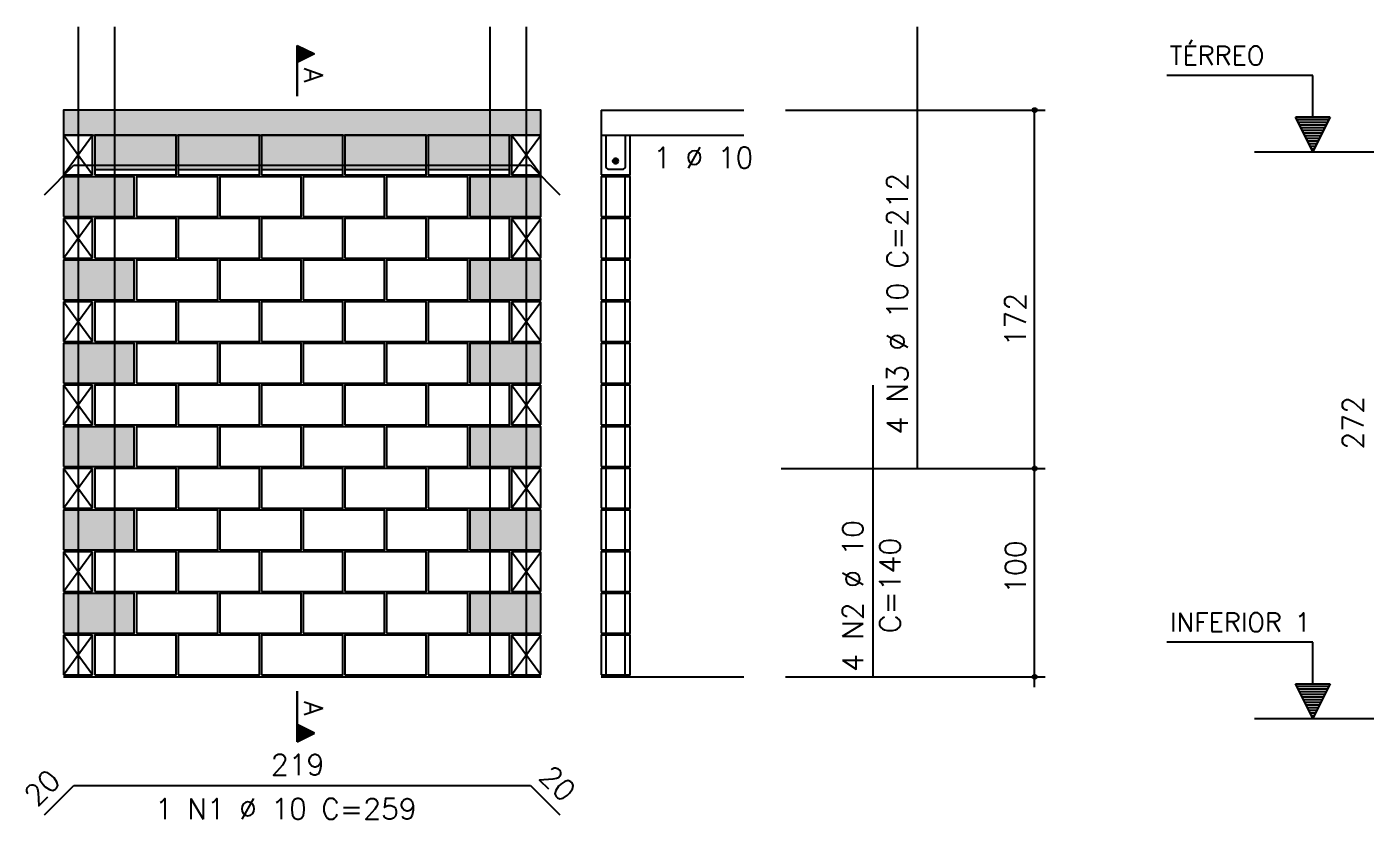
# Model space of a CAD drawing. Extents: x -1.9 to 86, y -1.6 to 60.9.
# Drawn here: x 6.2 to 19.04, y 12.43 to 20.04 of the extents above; entities that cross this region are included whole.
import ezdxf

# ---------------------------------------------------------------- set-up
doc = ezdxf.new("R2010")
doc.units = 0
doc.header["$MEASUREMENT"] = 0
for name, color, linetype in [('PENA_01', 1, 'CONTINUOUS'), ('PENA_02', 2, 'CONTINUOUS'), ('PENA_03', 3, 'CONTINUOUS'), ('PENA_05', 5, 'CONTINUOUS'), ('PENA_09', 254, 'CONTINUOUS'), ('PENA_11', 252, 'CONTINUOUS'), ('PENA_21', 100, 'CONTINUOUS')]:
    doc.layers.add(name, color=color, linetype=linetype)
doc.styles.get("Standard").update_dxf_attribs({"font": 'ROMANS.SHX'})

msp = doc.modelspace()

# ---------------------------------------------------------------- linework, layer by layer
at = {"layer": 'PENA_01', "linetype": 'Continuous'}
for p, q in [((17.979805, 18.83988), (20.110668, 18.83988)), ((6.851643, 18.669668), (7.631643, 18.669668)), ((7.651643, 18.669668), (8.431643, 18.669668)), ((8.451643, 18.669668), (9.231643, 18.669668)), ((9.251643, 18.669668), (10.031643, 18.669668)), ((10.051643, 18.669668), (10.831643, 18.669668)), ((17.979805, 13.39988), (20.110668, 13.39988))]:
    msp.add_line(p, q, dxfattribs=at)
at = {"layer": 'PENA_02', "linetype": 'Continuous'}
for p, q in [((6.831643, 18.999668), (6.551643, 18.999668)), ((6.551643, 18.999668), (6.551643, 18.619668)), ((6.831643, 18.619668), (6.831643, 18.999668)), ((11.131643, 18.999668), (10.851643, 18.999668)), ((10.851643, 18.999668), (10.851643, 18.619668)), ((11.131643, 18.619668), (11.131643, 18.999668)), ((6.551643, 18.619668), (6.831643, 18.619668)), ((10.851643, 18.619668), (11.131643, 18.619668)), ((6.831643, 18.199668), (6.551643, 18.199668)), ((6.551643, 18.199668), (6.551643, 17.819668)), ((6.831643, 17.819668), (6.831643, 18.199668)), ((11.131643, 18.199668), (10.851643, 18.199668)), ((10.851643, 18.199668), (10.851643, 17.819668)), ((11.131643, 17.819668), (11.131643, 18.199668)), ((6.551643, 17.819668), (6.831643, 17.819668)), ((10.851643, 17.819668), (11.131643, 17.819668)), ((6.831643, 17.399668), (6.551643, 17.399668)), ((6.551643, 17.399668), (6.551643, 17.019668)), ((6.831643, 17.019668), (6.831643, 17.399668)), ((11.131643, 17.399668), (10.851643, 17.399668)), ((10.851643, 17.399668), (10.851643, 17.019668)), ((11.131643, 17.019668), (11.131643, 17.399668)), ((6.551643, 17.019668), (6.831643, 17.019668)), ((10.851643, 17.019668), (11.131643, 17.019668)), ((6.831643, 16.599668), (6.551643, 16.599668)), ((6.551643, 16.599668), (6.551643, 16.219668)), ((6.831643, 16.219668), (6.831643, 16.599668)), ((11.131643, 16.599668), (10.851643, 16.599668)), ((10.851643, 16.599668), (10.851643, 16.219668)), ((11.131643, 16.219668), (11.131643, 16.599668)), ((6.551643, 16.219668), (6.831643, 16.219668)), ((10.851643, 16.219668), (11.131643, 16.219668)), ((6.831643, 15.799668), (6.551643, 15.799668)), ((6.551643, 15.799668), (6.551643, 15.419668)), ((6.831643, 15.419668), (6.831643, 15.799668)), ((11.131643, 15.799668), (10.851643, 15.799668)), ((10.851643, 15.799668), (10.851643, 15.419668)), ((11.131643, 15.419668), (11.131643, 15.799668)), ((6.551643, 15.419668), (6.831643, 15.419668)), ((10.851643, 15.419668), (11.131643, 15.419668)), ((6.831643, 14.999668), (6.551643, 14.999668)), ((6.551643, 14.999668), (6.551643, 14.619668)), ((6.831643, 14.619668), (6.831643, 14.999668)), ((11.131643, 14.999668), (10.851643, 14.999668)), ((10.851643, 14.999668), (10.851643, 14.619668)), ((11.131643, 14.619668), (11.131643, 14.999668)), ((6.551643, 14.619668), (6.831643, 14.619668)), ((10.851643, 14.619668), (11.131643, 14.619668)), ((6.831643, 14.199668), (6.551643, 14.199668)), ((6.551643, 14.199668), (6.551643, 13.819668)), ((6.831643, 13.819668), (6.831643, 14.199668)), ((11.131643, 14.199668), (10.851643, 14.199668)), ((10.851643, 14.199668), (10.851643, 13.819668)), ((11.131643, 13.819668), (11.131643, 14.199668)), ((6.551643, 13.819668), (6.831643, 13.819668)), ((6.551643, 13.799668), (11.131643, 13.799668)), ((10.851643, 13.819668), (11.131643, 13.819668))]:
    msp.add_line(p, q, dxfattribs=at)
for points in [[(6.551643, 18.999668), (11.131643, 18.999668), (11.131643, 19.239668), (6.551643, 19.239668), (6.551643, 18.999668)], [(6.851643, 18.619668), (7.631643, 18.619668), (7.631643, 18.999668), (6.851643, 18.999668), (6.851643, 18.619668)], [(7.651643, 18.619668), (8.431643, 18.619668), (8.431643, 18.999668), (7.651643, 18.999668), (7.651643, 18.619668)], [(8.451643, 18.619668), (9.231643, 18.619668), (9.231643, 18.999668), (8.451643, 18.999668), (8.451643, 18.619668)], [(9.251643, 18.619668), (10.031643, 18.619668), (10.031643, 18.999668), (9.251643, 18.999668), (9.251643, 18.619668)], [(10.051643, 18.619668), (10.831643, 18.619668), (10.831643, 18.999668), (10.051643, 18.999668), (10.051643, 18.619668)], [(6.551643, 18.219668), (7.231643, 18.219668), (7.231643, 18.599668), (6.551643, 18.599668), (6.551643, 18.219668)], [(7.251643, 18.219668), (8.031643, 18.219668), (8.031643, 18.599668), (7.251643, 18.599668), (7.251643, 18.219668)], [(8.051643, 18.219668), (8.831643, 18.219668), (8.831643, 18.599668), (8.051643, 18.599668), (8.051643, 18.219668)], [(8.851643, 18.219668), (9.631643, 18.219668), (9.631643, 18.599668), (8.851643, 18.599668), (8.851643, 18.219668)], [(9.651643, 18.219668), (10.431643, 18.219668), (10.431643, 18.599668), (9.651643, 18.599668), (9.651643, 18.219668)], [(10.451643, 18.219668), (11.131643, 18.219668), (11.131643, 18.599668), (10.451643, 18.599668), (10.451643, 18.219668)], [(6.851643, 17.819668), (7.631643, 17.819668), (7.631643, 18.199668), (6.851643, 18.199668), (6.851643, 17.819668)], [(7.651643, 17.819668), (8.431643, 17.819668), (8.431643, 18.199668), (7.651643, 18.199668), (7.651643, 17.819668)], [(8.451643, 17.819668), (9.231643, 17.819668), (9.231643, 18.199668), (8.451643, 18.199668), (8.451643, 17.819668)], [(9.251643, 17.819668), (10.031643, 17.819668), (10.031643, 18.199668), (9.251643, 18.199668), (9.251643, 17.819668)], [(10.051643, 17.819668), (10.831643, 17.819668), (10.831643, 18.199668), (10.051643, 18.199668), (10.051643, 17.819668)], [(6.551643, 17.419668), (7.231643, 17.419668), (7.231643, 17.799668), (6.551643, 17.799668), (6.551643, 17.419668)], [(7.251643, 17.419668), (8.031643, 17.419668), (8.031643, 17.799668), (7.251643, 17.799668), (7.251643, 17.419668)], [(8.051643, 17.419668), (8.831643, 17.419668), (8.831643, 17.799668), (8.051643, 17.799668), (8.051643, 17.419668)], [(8.851643, 17.419668), (9.631643, 17.419668), (9.631643, 17.799668), (8.851643, 17.799668), (8.851643, 17.419668)], [(9.651643, 17.419668), (10.431643, 17.419668), (10.431643, 17.799668), (9.651643, 17.799668), (9.651643, 17.419668)], [(10.451643, 17.419668), (11.131643, 17.419668), (11.131643, 17.799668), (10.451643, 17.799668), (10.451643, 17.419668)], [(6.851643, 17.019668), (7.631643, 17.019668), (7.631643, 17.399668), (6.851643, 17.399668), (6.851643, 17.019668)], [(7.651643, 17.019668), (8.431643, 17.019668), (8.431643, 17.399668), (7.651643, 17.399668), (7.651643, 17.019668)], [(8.451643, 17.019668), (9.231643, 17.019668), (9.231643, 17.399668), (8.451643, 17.399668), (8.451643, 17.019668)], [(9.251643, 17.019668), (10.031643, 17.019668), (10.031643, 17.399668), (9.251643, 17.399668), (9.251643, 17.019668)], [(10.051643, 17.019668), (10.831643, 17.019668), (10.831643, 17.399668), (10.051643, 17.399668), (10.051643, 17.019668)], [(6.551643, 16.619668), (7.231643, 16.619668), (7.231643, 16.999668), (6.551643, 16.999668), (6.551643, 16.619668)], [(7.251643, 16.619668), (8.031643, 16.619668), (8.031643, 16.999668), (7.251643, 16.999668), (7.251643, 16.619668)], [(8.051643, 16.619668), (8.831643, 16.619668), (8.831643, 16.999668), (8.051643, 16.999668), (8.051643, 16.619668)], [(8.851643, 16.619668), (9.631643, 16.619668), (9.631643, 16.999668), (8.851643, 16.999668), (8.851643, 16.619668)], [(9.651643, 16.619668), (10.431643, 16.619668), (10.431643, 16.999668), (9.651643, 16.999668), (9.651643, 16.619668)], [(10.451643, 16.619668), (11.131643, 16.619668), (11.131643, 16.999668), (10.451643, 16.999668), (10.451643, 16.619668)], [(6.851643, 16.219668), (7.631643, 16.219668), (7.631643, 16.599668), (6.851643, 16.599668), (6.851643, 16.219668)], [(7.651643, 16.219668), (8.431643, 16.219668), (8.431643, 16.599668), (7.651643, 16.599668), (7.651643, 16.219668)], [(8.451643, 16.219668), (9.231643, 16.219668), (9.231643, 16.599668), (8.451643, 16.599668), (8.451643, 16.219668)], [(9.251643, 16.219668), (10.031643, 16.219668), (10.031643, 16.599668), (9.251643, 16.599668), (9.251643, 16.219668)], [(10.051643, 16.219668), (10.831643, 16.219668), (10.831643, 16.599668), (10.051643, 16.599668), (10.051643, 16.219668)], [(6.551643, 15.819668), (7.231643, 15.819668), (7.231643, 16.199668), (6.551643, 16.199668), (6.551643, 15.819668)], [(7.251643, 15.819668), (8.031643, 15.819668), (8.031643, 16.199668), (7.251643, 16.199668), (7.251643, 15.819668)], [(8.051643, 15.819668), (8.831643, 15.819668), (8.831643, 16.199668), (8.051643, 16.199668), (8.051643, 15.819668)], [(8.851643, 15.819668), (9.631643, 15.819668), (9.631643, 16.199668), (8.851643, 16.199668), (8.851643, 15.819668)], [(9.651643, 15.819668), (10.431643, 15.819668), (10.431643, 16.199668), (9.651643, 16.199668), (9.651643, 15.819668)], [(10.451643, 15.819668), (11.131643, 15.819668), (11.131643, 16.199668), (10.451643, 16.199668), (10.451643, 15.819668)], [(6.851643, 15.419668), (7.631643, 15.419668), (7.631643, 15.799668), (6.851643, 15.799668), (6.851643, 15.419668)], [(7.651643, 15.419668), (8.431643, 15.419668), (8.431643, 15.799668), (7.651643, 15.799668), (7.651643, 15.419668)], [(8.451643, 15.419668), (9.231643, 15.419668), (9.231643, 15.799668), (8.451643, 15.799668), (8.451643, 15.419668)], [(9.251643, 15.419668), (10.031643, 15.419668), (10.031643, 15.799668), (9.251643, 15.799668), (9.251643, 15.419668)], [(10.051643, 15.419668), (10.831643, 15.419668), (10.831643, 15.799668), (10.051643, 15.799668), (10.051643, 15.419668)], [(6.551643, 15.019668), (7.231643, 15.019668), (7.231643, 15.399668), (6.551643, 15.399668), (6.551643, 15.019668)], [(7.251643, 15.019668), (8.031643, 15.019668), (8.031643, 15.399668), (7.251643, 15.399668), (7.251643, 15.019668)], [(8.051643, 15.019668), (8.831643, 15.019668), (8.831643, 15.399668), (8.051643, 15.399668), (8.051643, 15.019668)], [(8.851643, 15.019668), (9.631643, 15.019668), (9.631643, 15.399668), (8.851643, 15.399668), (8.851643, 15.019668)], [(9.651643, 15.019668), (10.431643, 15.019668), (10.431643, 15.399668), (9.651643, 15.399668), (9.651643, 15.019668)], [(10.451643, 15.019668), (11.131643, 15.019668), (11.131643, 15.399668), (10.451643, 15.399668), (10.451643, 15.019668)], [(6.851643, 14.619668), (7.631643, 14.619668), (7.631643, 14.999668), (6.851643, 14.999668), (6.851643, 14.619668)], [(7.651643, 14.619668), (8.431643, 14.619668), (8.431643, 14.999668), (7.651643, 14.999668), (7.651643, 14.619668)], [(8.451643, 14.619668), (9.231643, 14.619668), (9.231643, 14.999668), (8.451643, 14.999668), (8.451643, 14.619668)], [(9.251643, 14.619668), (10.031643, 14.619668), (10.031643, 14.999668), (9.251643, 14.999668), (9.251643, 14.619668)], [(10.051643, 14.619668), (10.831643, 14.619668), (10.831643, 14.999668), (10.051643, 14.999668), (10.051643, 14.619668)], [(6.551643, 14.219668), (7.231643, 14.219668), (7.231643, 14.599668), (6.551643, 14.599668), (6.551643, 14.219668)], [(7.251643, 14.219668), (8.031643, 14.219668), (8.031643, 14.599668), (7.251643, 14.599668), (7.251643, 14.219668)], [(8.051643, 14.219668), (8.831643, 14.219668), (8.831643, 14.599668), (8.051643, 14.599668), (8.051643, 14.219668)], [(8.851643, 14.219668), (9.631643, 14.219668), (9.631643, 14.599668), (8.851643, 14.599668), (8.851643, 14.219668)], [(9.651643, 14.219668), (10.431643, 14.219668), (10.431643, 14.599668), (9.651643, 14.599668), (9.651643, 14.219668)], [(10.451643, 14.219668), (11.131643, 14.219668), (11.131643, 14.599668), (10.451643, 14.599668), (10.451643, 14.219668)], [(6.851643, 13.819668), (7.631643, 13.819668), (7.631643, 14.199668), (6.851643, 14.199668), (6.851643, 13.819668)], [(7.651643, 13.819668), (8.431643, 13.819668), (8.431643, 14.199668), (7.651643, 14.199668), (7.651643, 13.819668)], [(8.451643, 13.819668), (9.231643, 13.819668), (9.231643, 14.199668), (8.451643, 14.199668), (8.451643, 13.819668)], [(9.251643, 13.819668), (10.031643, 13.819668), (10.031643, 14.199668), (9.251643, 14.199668), (9.251643, 13.819668)], [(10.051643, 13.819668), (10.831643, 13.819668), (10.831643, 14.199668), (10.051643, 14.199668), (10.051643, 13.819668)]]:
    msp.add_lwpolyline(points, dxfattribs=at)
for centre, radius in [((15.869695, 19.239668), 0.02), ((15.869695, 19.239668), 0.01), ((15.869695, 15.799668), 0.02), ((15.869695, 15.799668), 0.01), ((15.869695, 13.799668), 0.02), ((15.869695, 13.799668), 0.01)]:
    msp.add_circle(centre, radius, dxfattribs=at)
at = {"layer": 'PENA_03', "linetype": 'Continuous'}
for p, q in [((8.793205, 19.374775), (8.793205, 19.861157)), ((8.793205, 19.861157), (8.959138, 19.778191)), ((8.7939, 19.860029), (8.957577, 19.778191)), ((8.959138, 19.778191), (8.7939, 19.695572)), ((8.793901, 19.860029), (8.793901, 19.696352)), ((8.957577, 19.778191), (8.793901, 19.696352)), ((8.805969, 19.854775), (8.805969, 19.701606)), ((8.818733, 19.848393), (8.818733, 19.707988)), ((8.831497, 19.842011), (8.831497, 19.71437)), ((8.844261, 19.835629), (8.844261, 19.720752)), ((8.857025, 19.829247), (8.857025, 19.727134)), ((8.869789, 19.822865), (8.869789, 19.733516)), ((8.882553, 19.816483), (8.882553, 19.739898)), ((8.895317, 19.810101), (8.895317, 19.74628)), ((8.908081, 19.803719), (8.908081, 19.752662)), ((8.920845, 19.797337), (8.920845, 19.759044)), ((8.93361, 19.790955), (8.93361, 19.765426)), ((8.946374, 19.784573), (8.946374, 19.771809)), ((8.793901, 19.695572), (8.793901, 19.374775)), ((18.538803, 19.571745), (17.138803, 19.571745)), ((18.538803, 19.171745), (18.538803, 19.571745)), ((18.540203, 19.171745), (18.540203, 19.573145)), ((11.709699, 19.239668), (11.709699, 18.619668)), ((11.709699, 19.239668), (13.080378, 19.239668)), ((13.480378, 19.239668), (15.969695, 19.239668)), ((15.869695, 13.699135), (15.869695, 19.239668)), ((18.539503, 18.83988), (18.37357, 19.171745)), ((18.37357, 19.171745), (18.538803, 19.171745)), ((18.539503, 18.843002), (18.375826, 19.170354)), ((18.703179, 19.170354), (18.375826, 19.170354)), ((18.692672, 19.146217), (18.386334, 19.146217)), ((18.705436, 19.171745), (18.539503, 18.83988)), ((18.703179, 19.170355), (18.539503, 18.843001)), ((18.540203, 19.171745), (18.705436, 19.171745)), ((18.679908, 19.120689), (18.399098, 19.120689)), ((18.667144, 19.095161), (18.411862, 19.095161)), ((18.654379, 19.069633), (18.424626, 19.069633)), ((18.641615, 19.044105), (18.43739, 19.044105)), ((18.628851, 19.018577), (18.450154, 19.018577)), ((6.551643, 18.619668), (6.831643, 18.999668)), ((6.831643, 18.619668), (6.551643, 18.999668)), ((10.851643, 18.619668), (11.131643, 18.999668)), ((11.131643, 18.619668), (10.851643, 18.999668)), ((11.709699, 18.999668), (13.080378, 18.999668)), ((18.616087, 18.993049), (18.462918, 18.993049)), ((18.603323, 18.967521), (18.475682, 18.967521)), ((18.590559, 18.941993), (18.488446, 18.941993)), ((18.577795, 18.916465), (18.50121, 18.916465)), ((18.565031, 18.890936), (18.513974, 18.890936)), ((18.552267, 18.865408), (18.526739, 18.865408)), ((11.759699, 18.219668), (11.759699, 18.599668)), ((11.939699, 18.219668), (11.939699, 18.599668)), ((6.551643, 17.819668), (6.831643, 18.199668)), ((6.831643, 17.819668), (6.551643, 18.199668)), ((10.851643, 17.819668), (11.131643, 18.199668)), ((11.131643, 17.819668), (10.851643, 18.199668)), ((11.759699, 17.819668), (11.759699, 18.199668)), ((11.939699, 17.819668), (11.939699, 18.199668)), ((11.759699, 17.419668), (11.759699, 17.799668)), ((11.939699, 17.419668), (11.939699, 17.799668)), ((6.551643, 17.019668), (6.831643, 17.399668)), ((6.831643, 17.019668), (6.551643, 17.399668)), ((10.851643, 17.019668), (11.131643, 17.399668)), ((11.131643, 17.019668), (10.851643, 17.399668)), ((11.759699, 17.019668), (11.759699, 17.399668)), ((11.939699, 17.019668), (11.939699, 17.399668)), ((11.759699, 16.619668), (11.759699, 16.999668)), ((11.939699, 16.619668), (11.939699, 16.999668)), ((6.551643, 16.219668), (6.831643, 16.599668)), ((6.831643, 16.219668), (6.551643, 16.599668)), ((10.851643, 16.219668), (11.131643, 16.599668)), ((11.131643, 16.219668), (10.851643, 16.599668)), ((11.759699, 16.219668), (11.759699, 16.599668)), ((11.939699, 16.219668), (11.939699, 16.599668)), ((11.759699, 15.819668), (11.759699, 16.199668)), ((11.939699, 15.819668), (11.939699, 16.199668)), ((6.551643, 15.419668), (6.831643, 15.799668)), ((6.831643, 15.419668), (6.551643, 15.799668)), ((10.851643, 15.419668), (11.131643, 15.799668)), ((11.131643, 15.419668), (10.851643, 15.799668)), ((11.759699, 15.419668), (11.759699, 15.799668)), ((11.939699, 15.419668), (11.939699, 15.799668)), ((13.438447, 15.799668), (15.969695, 15.799668)), ((11.759699, 15.019668), (11.759699, 15.399668)), ((11.939699, 15.019668), (11.939699, 15.399668)), ((6.551643, 14.619668), (6.831643, 14.999668)), ((6.831643, 14.619668), (6.551643, 14.999668)), ((10.851643, 14.619668), (11.131643, 14.999668)), ((11.131643, 14.619668), (10.851643, 14.999668)), ((11.759699, 14.619668), (11.759699, 14.999668)), ((11.939699, 14.619668), (11.939699, 14.999668)), ((11.759699, 14.219668), (11.759699, 14.599668)), ((11.939699, 14.219668), (11.939699, 14.599668)), ((6.551643, 13.819668), (6.831643, 14.199668)), ((6.831643, 13.819668), (6.551643, 14.199668)), ((10.851643, 13.819668), (11.131643, 14.199668)), ((11.131643, 13.819668), (10.851643, 14.199668)), ((11.759699, 13.819668), (11.759699, 14.199668)), ((11.939699, 13.819668), (11.939699, 14.199668)), ((18.538803, 14.131745), (17.138803, 14.131745)), ((18.538803, 13.731745), (18.538803, 14.131745)), ((18.540203, 13.731745), (18.540203, 14.133145)), ((11.709699, 13.799668), (13.080378, 13.799668)), ((13.480378, 13.799668), (15.969695, 13.799668)), ((8.793205, 13.662603), (8.793205, 13.176221)), ((8.793901, 13.341806), (8.793901, 13.662603)), ((18.539503, 13.39988), (18.37357, 13.731745)), ((18.37357, 13.731745), (18.538803, 13.731745)), ((18.539503, 13.403002), (18.375826, 13.730354)), ((18.703179, 13.730354), (18.375826, 13.730354)), ((18.692672, 13.706217), (18.386334, 13.706217)), ((18.679908, 13.680689), (18.399098, 13.680689)), ((18.667144, 13.655161), (18.411862, 13.655161)), ((18.654379, 13.629633), (18.424626, 13.629633)), ((18.705436, 13.731745), (18.539503, 13.39988)), ((18.703179, 13.730355), (18.539503, 13.403001)), ((18.540203, 13.731745), (18.705436, 13.731745)), ((18.641615, 13.604105), (18.43739, 13.604105)), ((18.628851, 13.578577), (18.450154, 13.578577)), ((18.616087, 13.553049), (18.462918, 13.553049)), ((18.603323, 13.527521), (18.475682, 13.527521)), ((18.590559, 13.501993), (18.488446, 13.501993)), ((18.577795, 13.476465), (18.50121, 13.476465)), ((18.565031, 13.450936), (18.513974, 13.450936)), ((18.552267, 13.425408), (18.526739, 13.425408)), ((8.793205, 13.176221), (8.959138, 13.259187)), ((8.959138, 13.259187), (8.7939, 13.341806)), ((8.7939, 13.177349), (8.957577, 13.259187)), ((8.793901, 13.177349), (8.793901, 13.341026)), ((8.957577, 13.259187), (8.793901, 13.341026)), ((8.805969, 13.182603), (8.805969, 13.335772)), ((8.818733, 13.188985), (8.818733, 13.32939)), ((8.831497, 13.195367), (8.831497, 13.323008)), ((8.844261, 13.201749), (8.844261, 13.316626)), ((8.857025, 13.208131), (8.857025, 13.310244)), ((8.869789, 13.214513), (8.869789, 13.303862)), ((8.882553, 13.220895), (8.882553, 13.29748)), ((8.895317, 13.227277), (8.895317, 13.291098)), ((8.908081, 13.233659), (8.908081, 13.284716)), ((8.920845, 13.240041), (8.920845, 13.278334)), ((8.93361, 13.246423), (8.93361, 13.271952)), ((8.946374, 13.252805), (8.946374, 13.265569))]:
    msp.add_line(p, q, dxfattribs=at)
for points in [[(11.709699, 18.619668), (11.989699, 18.619668), (11.989699, 18.999668)], [(11.939699, 18.999668), (11.939699, 18.689668), (11.919699, 18.669668), (11.779699, 18.669668), (11.759699, 18.689668), (11.759699, 18.999668)], [(11.874248, 18.750658), (11.872087, 18.760826), (11.865976, 18.769237), (11.856973, 18.774434), (11.846635, 18.775521), (11.836748, 18.772309), (11.829022, 18.765353), (11.824794, 18.755856), (11.824794, 18.74546), (11.829022, 18.735963), (11.836748, 18.729007), (11.846635, 18.725795), (11.856973, 18.726882), (11.865976, 18.732079), (11.872087, 18.74049), (11.874248, 18.750658)], [(11.709699, 18.219668), (11.989699, 18.219668), (11.989699, 18.599668), (11.709699, 18.599668), (11.709699, 18.219668)], [(11.709699, 17.819668), (11.989699, 17.819668), (11.989699, 18.199668), (11.709699, 18.199668), (11.709699, 17.819668)], [(11.709699, 17.419668), (11.989699, 17.419668), (11.989699, 17.799668), (11.709699, 17.799668), (11.709699, 17.419668)], [(11.709699, 17.019668), (11.989699, 17.019668), (11.989699, 17.399668), (11.709699, 17.399668), (11.709699, 17.019668)], [(11.709699, 16.619668), (11.989699, 16.619668), (11.989699, 16.999668), (11.709699, 16.999668), (11.709699, 16.619668)], [(11.709699, 16.219668), (11.989699, 16.219668), (11.989699, 16.599668), (11.709699, 16.599668), (11.709699, 16.219668)], [(11.709699, 15.819668), (11.989699, 15.819668), (11.989699, 16.199668), (11.709699, 16.199668), (11.709699, 15.819668)], [(11.709699, 15.419668), (11.989699, 15.419668), (11.989699, 15.799668), (11.709699, 15.799668), (11.709699, 15.419668)], [(11.709699, 15.019668), (11.989699, 15.019668), (11.989699, 15.399668), (11.709699, 15.399668), (11.709699, 15.019668)], [(11.709699, 14.619668), (11.989699, 14.619668), (11.989699, 14.999668), (11.709699, 14.999668), (11.709699, 14.619668)], [(11.709699, 14.219668), (11.989699, 14.219668), (11.989699, 14.599668), (11.709699, 14.599668), (11.709699, 14.219668)], [(11.709699, 13.819668), (11.989699, 13.819668), (11.989699, 14.199668), (11.709699, 14.199668), (11.709699, 13.819668)]]:
    msp.add_lwpolyline(points, dxfattribs=at)
msp.add_circle((11.849248, 18.750658), 0.025, dxfattribs=at)
for points in [[(11.874248, 18.750658), (11.829022, 18.765353), (11.824794, 18.755856)], [(11.874248, 18.750658), (11.824794, 18.755856), (11.824794, 18.74546)], [(11.874248, 18.750658), (11.824794, 18.74546), (11.829022, 18.735963)], [(11.874248, 18.750658), (11.836748, 18.772309), (11.825756, 18.759208)], [(11.874248, 18.750658), (11.825756, 18.759208), (11.825756, 18.742107)], [(11.874248, 18.750658), (11.825756, 18.742107), (11.836748, 18.729007)], [(11.874248, 18.750658), (11.836748, 18.772309), (11.829022, 18.765353)], [(11.874248, 18.750658), (11.829022, 18.735963), (11.836748, 18.729007)], [(11.874248, 18.750658), (11.846635, 18.775521), (11.836748, 18.772309)], [(11.874248, 18.750658), (11.853589, 18.775278), (11.836748, 18.772309)], [(11.874248, 18.750658), (11.836748, 18.729007), (11.853589, 18.726038)], [(11.874248, 18.750658), (11.836748, 18.729007), (11.846635, 18.725795)], [(11.874248, 18.750658), (11.856973, 18.774434), (11.846635, 18.775521)], [(11.874248, 18.750658), (11.846635, 18.725795), (11.856973, 18.726882)], [(11.874248, 18.750658), (11.868399, 18.766728), (11.853589, 18.775278)], [(11.874248, 18.750658), (11.853589, 18.726038), (11.868399, 18.734588)], [(11.874248, 18.750658), (11.865976, 18.769237), (11.856973, 18.774434)], [(11.874248, 18.750658), (11.856973, 18.726882), (11.865976, 18.732079)], [(11.874248, 18.750658), (11.872087, 18.760826), (11.865976, 18.769237)], [(11.874248, 18.750658), (11.865976, 18.732079), (11.872087, 18.74049)], [(11.874248, 18.750658), (11.868399, 18.734588), (11.874248, 18.750658)], [(11.874248, 18.750658), (11.872087, 18.74049), (11.874248, 18.750658)]]:
    msp.add_solid(points, dxfattribs=at)
at = {"layer": 'PENA_05', "linetype": 'Continuous'}
for p, q in [((14.745944, 15.799668), (14.745944, 20.039668)), ((6.368801, 18.426825), (6.651643, 18.709668)), ((6.651643, 18.709668), (11.031643, 18.709668)), ((11.031643, 18.709668), (11.314486, 18.426825)), ((14.32002, 13.799668), (14.32002, 16.599668)), ((6.368801, 12.474191), (6.651643, 12.757034)), ((6.651643, 12.757034), (11.031643, 12.757034)), ((11.031643, 12.757034), (11.314486, 12.474191))]:
    msp.add_line(p, q, dxfattribs=at)
for points in [[(6.691643, 20.039668), (6.691643, 13.799668)], [(7.041643, 20.039668), (7.041643, 13.799668)], [(10.641643, 20.039668), (10.641643, 13.799668)], [(10.991643, 20.039668), (10.991643, 13.799668)]]:
    msp.add_lwpolyline(points, dxfattribs=at)
at = {"layer": 'PENA_09', "linetype": 'Continuous'}
for points in [[(6.851643, 18.669668), (7.631643, 18.669668), (7.631643, 18.999668), (6.851643, 18.999668), (6.851643, 18.669668)], [(7.651643, 18.669668), (8.431643, 18.669668), (8.431643, 18.999668), (7.651643, 18.999668), (7.651643, 18.669668)], [(8.451643, 18.669668), (9.231643, 18.669668), (9.231643, 18.999668), (8.451643, 18.999668), (8.451643, 18.669668)], [(9.251643, 18.669668), (10.031643, 18.669668), (10.031643, 18.999668), (9.251643, 18.999668), (9.251643, 18.669668)], [(10.051643, 18.669668), (10.831643, 18.669668), (10.831643, 18.999668), (10.051643, 18.999668), (10.051643, 18.669668)]]:
    msp.add_lwpolyline(points, dxfattribs=at)
for points in [[(6.851643, 18.669668), (7.631643, 18.669668), (7.631643, 18.999668)], [(6.851643, 18.669668), (7.631643, 18.999668), (6.851643, 18.999668)], [(6.851643, 18.669668), (6.851643, 18.999668), (6.851643, 18.669668)], [(7.651643, 18.669668), (8.431643, 18.669668), (8.431643, 18.999668)], [(7.651643, 18.669668), (8.431643, 18.999668), (7.651643, 18.999668)], [(7.651643, 18.669668), (7.651643, 18.999668), (7.651643, 18.669668)], [(8.451643, 18.669668), (9.231643, 18.669668), (9.231643, 18.999668)], [(8.451643, 18.669668), (9.231643, 18.999668), (8.451643, 18.999668)], [(8.451643, 18.669668), (8.451643, 18.999668), (8.451643, 18.669668)], [(9.251643, 18.669668), (10.031643, 18.669668), (10.031643, 18.999668)], [(9.251643, 18.669668), (10.031643, 18.999668), (9.251643, 18.999668)], [(9.251643, 18.669668), (9.251643, 18.999668), (9.251643, 18.669668)], [(10.051643, 18.669668), (10.831643, 18.669668), (10.831643, 18.999668)], [(10.051643, 18.669668), (10.831643, 18.999668), (10.051643, 18.999668)], [(10.051643, 18.669668), (10.051643, 18.999668), (10.051643, 18.669668)]]:
    msp.add_solid(points, dxfattribs=at)
at = {"layer": 'PENA_11', "linetype": 'Continuous'}
for points in [[(6.551643, 18.999668), (11.131643, 18.999668), (11.131643, 19.239668)], [(6.551643, 18.999668), (11.131643, 19.239668), (6.551643, 19.239668)], [(6.551643, 18.999668), (6.551643, 19.239668), (6.551643, 18.999668)]]:
    msp.add_solid(points, dxfattribs=at)
at = {"layer": 'PENA_21', "linetype": 'Continuous'}
for points in [[(6.551643, 18.219668), (7.231643, 18.219668), (7.231643, 18.599668), (6.551643, 18.599668), (6.551643, 18.219668)], [(10.451643, 18.219668), (11.131643, 18.219668), (11.131643, 18.599668), (10.451643, 18.599668), (10.451643, 18.219668)], [(6.551643, 17.419668), (7.231643, 17.419668), (7.231643, 17.799668), (6.551643, 17.799668), (6.551643, 17.419668)], [(10.451643, 17.419668), (11.131643, 17.419668), (11.131643, 17.799668), (10.451643, 17.799668), (10.451643, 17.419668)], [(6.551643, 16.619668), (7.231643, 16.619668), (7.231643, 16.999668), (6.551643, 16.999668), (6.551643, 16.619668)], [(10.451643, 16.619668), (11.131643, 16.619668), (11.131643, 16.999668), (10.451643, 16.999668), (10.451643, 16.619668)], [(6.551643, 15.819668), (7.231643, 15.819668), (7.231643, 16.199668), (6.551643, 16.199668), (6.551643, 15.819668)], [(10.451643, 15.819668), (11.131643, 15.819668), (11.131643, 16.199668), (10.451643, 16.199668), (10.451643, 15.819668)], [(6.551643, 15.019668), (7.231643, 15.019668), (7.231643, 15.399668), (6.551643, 15.399668), (6.551643, 15.019668)], [(10.451643, 15.019668), (11.131643, 15.019668), (11.131643, 15.399668), (10.451643, 15.399668), (10.451643, 15.019668)], [(6.551643, 14.219668), (7.231643, 14.219668), (7.231643, 14.599668), (6.551643, 14.599668), (6.551643, 14.219668)], [(10.451643, 14.219668), (11.131643, 14.219668), (11.131643, 14.599668), (10.451643, 14.599668), (10.451643, 14.219668)]]:
    msp.add_lwpolyline(points, dxfattribs=at)
for points in [[(6.551643, 18.219668), (7.231643, 18.219668), (7.231643, 18.599668)], [(6.551643, 18.219668), (7.231643, 18.599668), (6.551643, 18.599668)], [(6.551643, 18.219668), (6.551643, 18.599668), (6.551643, 18.219668)], [(10.451643, 18.219668), (11.131643, 18.219668), (11.131643, 18.599668)], [(10.451643, 18.219668), (11.131643, 18.599668), (10.451643, 18.599668)], [(10.451643, 18.219668), (10.451643, 18.599668), (10.451643, 18.219668)], [(6.551643, 17.419668), (7.231643, 17.419668), (7.231643, 17.799668)], [(6.551643, 17.419668), (7.231643, 17.799668), (6.551643, 17.799668)], [(6.551643, 17.419668), (6.551643, 17.799668), (6.551643, 17.419668)], [(10.451643, 17.419668), (11.131643, 17.419668), (11.131643, 17.799668)], [(10.451643, 17.419668), (11.131643, 17.799668), (10.451643, 17.799668)], [(10.451643, 17.419668), (10.451643, 17.799668), (10.451643, 17.419668)], [(6.551643, 16.619668), (7.231643, 16.619668), (7.231643, 16.999668)], [(6.551643, 16.619668), (7.231643, 16.999668), (6.551643, 16.999668)], [(6.551643, 16.619668), (6.551643, 16.999668), (6.551643, 16.619668)], [(10.451643, 16.619668), (11.131643, 16.619668), (11.131643, 16.999668)], [(10.451643, 16.619668), (11.131643, 16.999668), (10.451643, 16.999668)], [(10.451643, 16.619668), (10.451643, 16.999668), (10.451643, 16.619668)], [(6.551643, 15.819668), (7.231643, 15.819668), (7.231643, 16.199668)], [(6.551643, 15.819668), (7.231643, 16.199668), (6.551643, 16.199668)], [(6.551643, 15.819668), (6.551643, 16.199668), (6.551643, 15.819668)], [(10.451643, 15.819668), (11.131643, 15.819668), (11.131643, 16.199668)], [(10.451643, 15.819668), (11.131643, 16.199668), (10.451643, 16.199668)], [(10.451643, 15.819668), (10.451643, 16.199668), (10.451643, 15.819668)], [(6.551643, 15.019668), (7.231643, 15.019668), (7.231643, 15.399668)], [(6.551643, 15.019668), (7.231643, 15.399668), (6.551643, 15.399668)], [(6.551643, 15.019668), (6.551643, 15.399668), (6.551643, 15.019668)], [(10.451643, 15.019668), (11.131643, 15.019668), (11.131643, 15.399668)], [(10.451643, 15.019668), (11.131643, 15.399668), (10.451643, 15.399668)], [(10.451643, 15.019668), (10.451643, 15.399668), (10.451643, 15.019668)], [(6.551643, 14.219668), (7.231643, 14.219668), (7.231643, 14.599668)], [(6.551643, 14.219668), (7.231643, 14.599668), (6.551643, 14.599668)], [(6.551643, 14.219668), (6.551643, 14.599668), (6.551643, 14.219668)], [(10.451643, 14.219668), (11.131643, 14.219668), (11.131643, 14.599668)], [(10.451643, 14.219668), (11.131643, 14.599668), (10.451643, 14.599668)], [(10.451643, 14.219668), (10.451643, 14.599668), (10.451643, 14.219668)]]:
    msp.add_solid(points, dxfattribs=at)

# ---------------------------------------------------------------- texts
at = {"layer": 'PENA_03', "linetype": 'Continuous'}
for s, height, p in [('TÉRREO', 0.18, (17.164509, 19.673619)), ('1 %%c 10', 0.2, (12.210518, 18.683367)), ('INFERIOR 1', 0.18, (17.169075, 14.233619)), ('219', 0.2, (8.541643, 12.857034)), ('1 N1 %%c 10 C=259', 0.2, (7.430432, 12.432998))]:
    msp.add_text(s, height=height, dxfattribs=at).set_placement(p)
for s, height, rotation, p in [('A', 0.18, 270, (8.860234, 19.642758)), ('4 N3 %%c 10 C=212', 0.2, 90, (14.652548, 16.125308)), ('172', 0.2, 90, (15.784301, 16.971474)), ('272', 0.2, 90, (19.023646, 15.981277)), ('4 N2 %%c 10', 0.2, 90, (14.224731, 13.847474)), ('C=140', 0.2, 90, (14.581574, 14.217691)), ('100', 0.2, 90, (15.785916, 14.595915)), ('A', 0.18, 270, (8.860234, 13.566049)), ('20', 0.2, 45, (6.29809, 12.544902)), ('20', 0.2, 315, (11.102354, 12.827745))]:
    msp.add_text(s, height=height, rotation=rotation, dxfattribs=at).set_placement(p)

doc.saveas('drawing.dxf')
